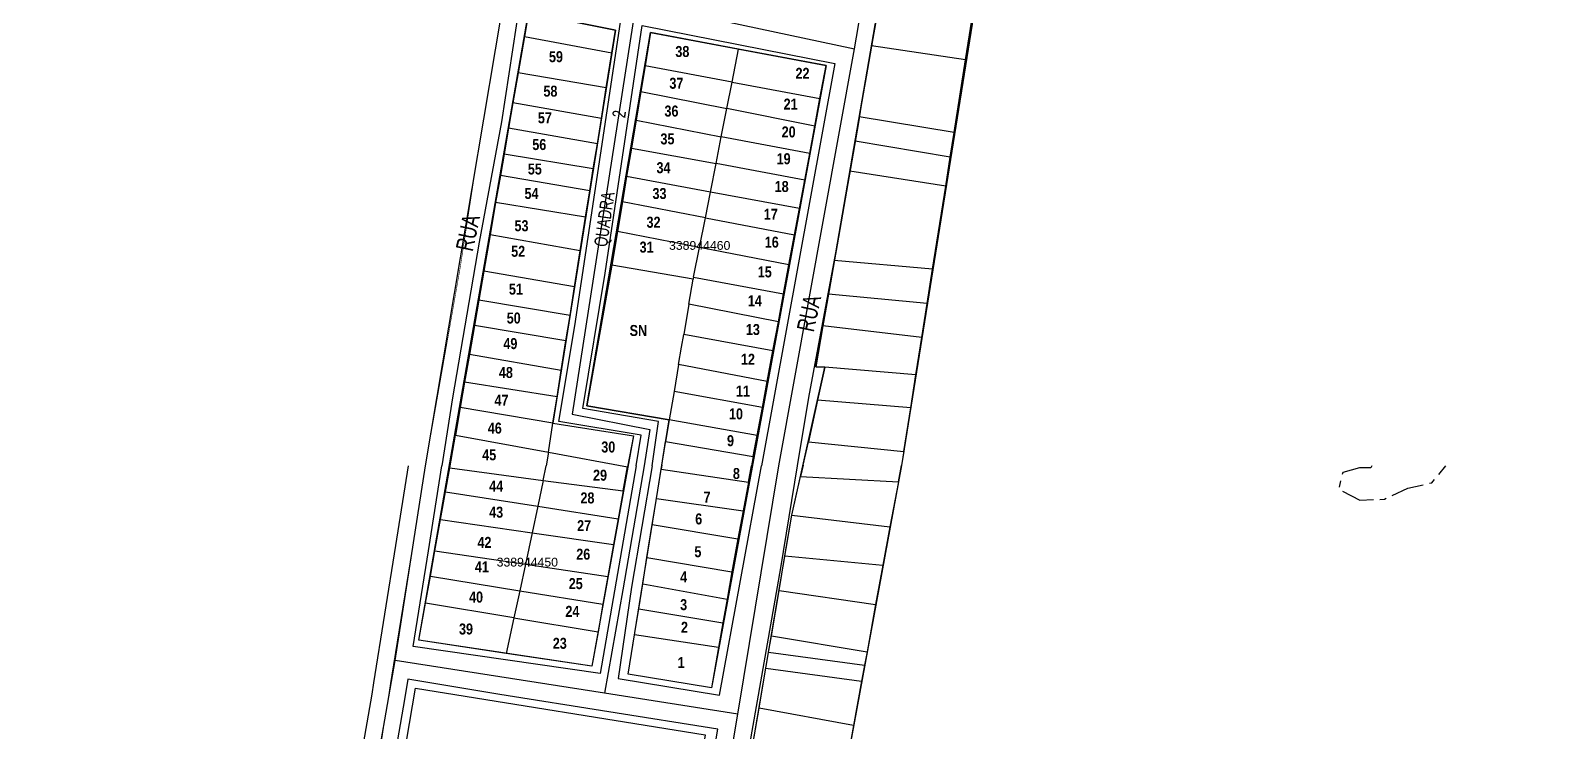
# Model space of a CAD drawing. Extents: x 211015 to 214226, y 4840231 to 4844926.
# Drawn here: x 211193.9 to 211543.4, y 4843292.3 to 4843451.9 of the extents above; entities that cross this region are included whole.
import ezdxf
from ezdxf.enums import TextEntityAlignment as Align

# ---------------------------------------------------------------- set-up
doc = ezdxf.new("R2010")
doc.units = 0
doc.header["$LTSCALE"] = 1.5
doc.header["$MEASUREMENT"] = 0
doc.linetypes.add('TRACO_13', pattern=[8, 5, -1, 1, -1])
for name, color, linetype in [('CD-MALHA-LOTES', 40, 'CONTINUOUS'), ('CD_TXT_QUADRA', 7, 'CONTINUOUS'), ('LM-LIMITE-MUNICIPAL', 7, 'CONTINUOUS'), ('OB-MINER-AREIA', 252, 'CONTINUOUS'), ('RU-QUADRAS', 6, 'CONTINUOUS'), ('SV-EIXO-RUA-N-PAV', 6, 'CONTINUOUS'), ('SV-EIXO-RUA-PAV', 20, 'CONTINUOUS'), ('SV-RUA-PAVIM', 7, 'CONTINUOUS'), ('SV-RUA-PAVIM-S-GUIA-C-GUIA', 7, 'CONTINUOUS'), ('SV-TXT-RUA-PAV-S-GUIA-C-GUIA', 7, 'CONTINUOUS'), ('Th_NmrPort', 7, 'CONTINUOUS')]:
    doc.layers.add(name, color=color, linetype=linetype)
doc.styles.add('ARIAL', font='ARIAL.TTF')
doc.styles.get("Standard").update_dxf_attribs({"font": 'swisscbo.ttf'})
doc.linetypes.add('Limite', pattern='A,20,-3,[130,ltypeshp.shx,S=6.35,R=0,X=0,Y=0],-3,20', length=46)

msp = doc.modelspace()

# ---------------------------------------------------------------- linework, layer by layer
at = {"layer": 'CD-MALHA-LOTES'}
for p, q in [((211387.87, 4843462.05), (211385.5, 4843448.44)), ((211406.93, 4843445.26), (211408.96, 4843458.12)), ((211306.39, 4843450.55), (211304.96, 4843442.26)), ((211306.39, 4843450.55), (211326.31, 4843446.86)), ((211385.5, 4843448.44), (211382.69, 4843432.25)), ((211406.93, 4843445.26), (211385.5, 4843448.44)), ((211325.04, 4843438.9), (211326.31, 4843446.86)), ((211353.71, 4843440.17), (211355.19, 4843447.71)), ((211404.32, 4843428.73), (211406.93, 4843445.26)), ((211304.96, 4843442.26), (211303.77, 4843435.43)), ((211325.04, 4843438.9), (211304.96, 4843442.26)), ((211333.88, 4843443.87), (211332.91, 4843438.08)), ((211353.71, 4843440.17), (211333.88, 4843443.87)), ((211323.92, 4843431.91), (211325.04, 4843438.9)), ((211332.91, 4843438.08), (211331.82, 4843431.5)), ((211332.91, 4843438.08), (211352.52, 4843434.14)), ((211352.52, 4843434.14), (211353.71, 4843440.17)), ((211353.71, 4843440.17), (211373.73, 4843436.42)), ((211303.77, 4843435.43), (211302.77, 4843429.67)), ((211323.92, 4843431.91), (211303.77, 4843435.43)), ((211372.56, 4843430.12), (211373.73, 4843436.42)), ((211323.01, 4843426.16), (211323.92, 4843431.91)), ((211331.82, 4843431.5), (211330.76, 4843425.16)), ((211331.82, 4843431.5), (211351.25, 4843427.72)), ((211351.25, 4843427.72), (211352.52, 4843434.14)), ((211372.56, 4843430.12), (211352.52, 4843434.14)), ((211382.69, 4843432.25), (211381.73, 4843426.76)), ((211404.32, 4843428.73), (211382.69, 4843432.25)), ((211302.77, 4843429.67), (211301.75, 4843423.75)), ((211323.01, 4843426.16), (211302.77, 4843429.67)), ((211350.06, 4843421.68), (211351.25, 4843427.72)), ((211371.4, 4843423.89), (211351.25, 4843427.72)), ((211371.4, 4843423.89), (211372.56, 4843430.12)), ((211403.42, 4843423.05), (211404.32, 4843428.73)), ((211322.09, 4843420.4), (211323.01, 4843426.16)), ((211330.76, 4843425.16), (211329.69, 4843418.7)), ((211330.76, 4843425.16), (211350.06, 4843421.68)), ((211370.27, 4843417.84), (211371.4, 4843423.89)), ((211381.73, 4843426.76), (211380.54, 4843419.91)), ((211403.42, 4843423.05), (211381.73, 4843426.76)), ((211301.75, 4843423.75), (211300.91, 4843418.91)), ((211322.09, 4843420.4), (211301.75, 4843423.75)), ((211321.3, 4843415.43), (211322.09, 4843420.4)), ((211348.77, 4843415.14), (211350.06, 4843421.68)), ((211370.27, 4843417.84), (211350.06, 4843421.68)), ((211402.39, 4843416.47), (211403.42, 4843423.05)), ((211300.91, 4843418.91), (211299.84, 4843412.73)), ((211321.3, 4843415.43), (211300.91, 4843418.91)), ((211329.69, 4843418.7), (211328.72, 4843412.91)), ((211348.77, 4843415.14), (211329.69, 4843418.7)), ((211369.06, 4843411.36), (211370.27, 4843417.84)), ((211380.54, 4843419.91), (211377, 4843399.56)), ((211402.39, 4843416.47), (211380.54, 4843419.91)), ((211320.34, 4843409.39), (211321.3, 4843415.43)), ((211347.62, 4843409.29), (211348.77, 4843415.14)), ((211369.06, 4843411.36), (211348.77, 4843415.14)), ((211399.41, 4843397.6), (211402.39, 4843416.47)), ((211299.84, 4843412.73), (211298.58, 4843405.42)), ((211320.34, 4843409.39), (211299.84, 4843412.73)), ((211328.72, 4843412.91), (211327.6, 4843406.15)), ((211347.62, 4843409.29), (211328.72, 4843412.91)), ((211367.95, 4843405.4), (211369.06, 4843411.36)), ((211319.12, 4843401.74), (211320.34, 4843409.39)), ((211346.28, 4843402.53), (211347.62, 4843409.29)), ((211347.62, 4843409.29), (211367.95, 4843405.4)), ((211298.58, 4843405.42), (211297.14, 4843397.12)), ((211319.12, 4843401.74), (211298.58, 4843405.42)), ((211327.6, 4843406.15), (211326.32, 4843398.48)), ((211346.28, 4843402.53), (211327.6, 4843406.15)), ((211366.68, 4843398.57), (211367.95, 4843405.4)), ((211317.81, 4843393.53), (211319.12, 4843401.74)), ((211344.95, 4843395.77), (211346.28, 4843402.53)), ((211366.68, 4843398.57), (211346.28, 4843402.53)), ((211377, 4843399.56), (211375.66, 4843391.85)), ((211399.41, 4843397.6), (211377, 4843399.56)), ((211297.14, 4843397.12), (211296, 4843390.54)), ((211317.81, 4843393.53), (211297.14, 4843397.12)), ((211326.32, 4843398.48), (211320.65, 4843366.45)), ((211344.86, 4843395.31), (211326.32, 4843398.48)), ((211365.45, 4843391.98), (211366.68, 4843398.57)), ((211398.18, 4843389.78), (211399.41, 4843397.6)), ((211316.78, 4843387.04), (211317.81, 4843393.53)), ((211343.88, 4843389.57), (211344.86, 4843395.31)), ((211344.95, 4843395.77), (211344.86, 4843395.31)), ((211344.95, 4843395.77), (211365.45, 4843391.98)), ((211296, 4843390.54), (211294.99, 4843384.71)), ((211316.78, 4843387.04), (211296, 4843390.54)), ((211343.88, 4843389.57), (211342.71, 4843382.73)), ((211364.26, 4843385.59), (211343.88, 4843389.57)), ((211364.26, 4843385.59), (211365.45, 4843391.98)), ((211375.66, 4843391.85), (211374.41, 4843384.66)), ((211398.18, 4843389.78), (211375.66, 4843391.85)), ((211396.95, 4843381.98), (211398.18, 4843389.78)), ((211315.85, 4843381.22), (211316.78, 4843387.04)), ((211363.03, 4843378.96), (211364.26, 4843385.59)), ((211294.99, 4843384.71), (211293.85, 4843378.15)), ((211315.85, 4843381.22), (211294.99, 4843384.71)), ((211342.2, 4843379.77), (211342.71, 4843382.73)), ((211363.03, 4843378.96), (211342.71, 4843382.73)), ((211374.41, 4843384.66), (211372.79, 4843375.35)), ((211396.95, 4843381.98), (211374.41, 4843384.66)), ((211395.6, 4843373.48), (211396.95, 4843381.98)), ((211314.78, 4843374.5), (211315.85, 4843381.22)), ((211341.52, 4843375.83), (211342.2, 4843379.77)), ((211361.73, 4843371.97), (211363.03, 4843378.96)), ((211293.85, 4843378.15), (211292.76, 4843371.83)), ((211314.78, 4843374.5), (211293.85, 4843378.15)), ((211341.52, 4843375.83), (211340.48, 4843369.72)), ((211361.73, 4843371.97), (211341.52, 4843375.83)), ((211372.79, 4843375.35), (211374.84, 4843375.22)), ((211374.84, 4843375.22), (211373.2, 4843367.73)), ((211395.6, 4843373.48), (211374.84, 4843375.22)), ((211292.76, 4843371.83), (211291.76, 4843366.08)), ((211313.83, 4843368.52), (211292.76, 4843371.83)), ((211313.83, 4843368.52), (211314.78, 4843374.5)), ((211360.63, 4843366.08), (211361.73, 4843371.97)), ((211394.43, 4843366.02), (211395.6, 4843373.48)), ((211312.87, 4843362.48), (211313.83, 4843368.52)), ((211340.48, 4843369.72), (211339.37, 4843363.25)), ((211360.63, 4843366.08), (211340.48, 4843369.72)), ((211291.76, 4843366.08), (211290.67, 4843359.74)), ((211312.87, 4843362.48), (211291.76, 4843366.08)), ((211320.65, 4843366.45), (211339.37, 4843363.25)), ((211359.43, 4843359.67), (211360.63, 4843366.08)), ((211373.2, 4843367.73), (211371.11, 4843358.23)), ((211394.43, 4843366.02), (211373.2, 4843367.73)), ((211392.85, 4843356.04), (211394.43, 4843366.02)), ((211311.9, 4843355.86), (211312.87, 4843362.48)), ((211312.87, 4843362.48), (211331.24, 4843359.61)), ((211339.37, 4843363.25), (211338.56, 4843358.3)), ((211359.43, 4843359.67), (211339.37, 4843363.25)), ((211289.38, 4843352.32), (211290.67, 4843359.74)), ((211290.67, 4843359.74), (211311.9, 4843355.86)), ((211331.24, 4843359.61), (211329.89, 4843352.56)), ((211337.69, 4843352.93), (211338.56, 4843358.3)), ((211338.56, 4843358.3), (211358.54, 4843354.88)), ((211358.54, 4843354.88), (211359.43, 4843359.67)), ((211369.94, 4843352.9), (211371.11, 4843358.23)), ((211371.11, 4843358.23), (211392.85, 4843356.04)), ((211311.9, 4843355.86), (211311.33, 4843352.74)), ((211311.9, 4843355.86), (211329.89, 4843352.56)), ((211358.54, 4843354.88), (211358.15, 4843352.77)), ((211392.85, 4843356.04), (211392.35, 4843352.85)), ((211288.4, 4843346.86), (211289.38, 4843352.32)), ((211289.38, 4843352.32), (211310.7, 4843349.47)), ((211310.7, 4843349.47), (211311.33, 4843352.74)), ((211328.88, 4843347.05), (211329.89, 4843352.56)), ((211336.46, 4843345.33), (211337.53, 4843352)), ((211337.69, 4843352.93), (211337.53, 4843352)), ((211337.53, 4843352), (211357.43, 4843349.03)), ((211357.43, 4843349.03), (211358.15, 4843352.77)), ((211369.94, 4843352.9), (211369.31, 4843350.33)), ((211391.63, 4843349.13), (211392.35, 4843352.85)), ((211310.7, 4843349.47), (211309.44, 4843343.57)), ((211310.7, 4843349.47), (211328.88, 4843347.05)), ((211328.88, 4843347.05), (211327.75, 4843340.71)), ((211357.43, 4843349.03), (211356.24, 4843342.49)), ((211367.34, 4843341.54), (211369.31, 4843350.33)), ((211369.31, 4843350.33), (211391.63, 4843349.13)), ((211391.63, 4843349.13), (211389.66, 4843338.92)), ((211287.27, 4843340.53), (211288.4, 4843346.86)), ((211288.4, 4843346.86), (211309.44, 4843343.57)), ((211309.44, 4843343.57), (211308.14, 4843337.51)), ((211309.44, 4843343.57), (211327.75, 4843340.71)), ((211335.5, 4843339.39), (211336.46, 4843345.33)), ((211336.46, 4843345.33), (211356.24, 4843342.49)), ((211285.99, 4843333.41), (211287.27, 4843340.53)), ((211287.27, 4843340.53), (211308.14, 4843337.51)), ((211327.75, 4843340.71), (211326.7, 4843334.82)), ((211356.24, 4843342.49), (211355.01, 4843336.14)), ((211365.76, 4843332.25), (211367.34, 4843341.54)), ((211367.34, 4843341.54), (211389.66, 4843338.92)), ((211308.14, 4843337.51), (211306.61, 4843330.35)), ((211308.14, 4843337.51), (211326.7, 4843334.82)), ((211334.3, 4843331.93), (211335.5, 4843339.39)), ((211335.5, 4843339.39), (211355.01, 4843336.14)), ((211389.66, 4843338.92), (211388.06, 4843330.13)), ((211284.96, 4843327.64), (211285.99, 4843333.41)), ((211285.99, 4843333.41), (211306.61, 4843330.35)), ((211326.7, 4843334.82), (211325.41, 4843327.57)), ((211355.01, 4843336.14), (211353.64, 4843328.66)), ((211306.61, 4843330.35), (211305.33, 4843324.33)), ((211306.61, 4843330.35), (211325.41, 4843327.57)), ((211333.34, 4843325.93), (211334.3, 4843331.93)), ((211334.3, 4843331.93), (211353.64, 4843328.66)), ((211364.42, 4843324.37), (211365.76, 4843332.25)), ((211365.76, 4843332.25), (211388.06, 4843330.13)), ((211388.06, 4843330.13), (211386.43, 4843321.19)), ((211283.87, 4843321.52), (211284.96, 4843327.64)), ((211284.96, 4843327.64), (211305.33, 4843324.33)), ((211325.41, 4843327.57), (211324.28, 4843321.25)), ((211353.64, 4843328.66), (211352.56, 4843322.44)), ((211305.33, 4843324.33), (211304.01, 4843318.15)), ((211305.33, 4843324.33), (211324.28, 4843321.25)), ((211332.43, 4843320.24), (211333.34, 4843325.93)), ((211333.34, 4843325.93), (211352.56, 4843322.44)), ((211362.67, 4843314.08), (211364.42, 4843324.37)), ((211364.42, 4843324.37), (211386.43, 4843321.19)), ((211282.35, 4843313.05), (211283.87, 4843321.52)), ((211304.01, 4843318.15), (211283.87, 4843321.52)), ((211324.28, 4843321.25), (211323.16, 4843314.95)), ((211331.47, 4843314.29), (211332.43, 4843320.24)), ((211332.43, 4843320.24), (211351.61, 4843317)), ((211352.56, 4843322.44), (211351.61, 4843317)), ((211386.43, 4843321.19), (211384.46, 4843310.41)), ((211304.01, 4843318.15), (211302.27, 4843310.06)), ((211304.01, 4843318.15), (211323.16, 4843314.95)), ((211351.61, 4843317), (211350.63, 4843311.37)), ((211302.27, 4843310.06), (211282.35, 4843313.05)), ((211323.16, 4843314.95), (211321.77, 4843307.13)), ((211330.02, 4843305.29), (211331.47, 4843314.29)), ((211350.63, 4843311.37), (211331.47, 4843314.29)), ((211362.03, 4843310.31), (211362.67, 4843314.08)), ((211362.67, 4843314.08), (211384.46, 4843310.41)), ((211321.77, 4843307.13), (211302.27, 4843310.06)), ((211350.63, 4843311.37), (211349.03, 4843302.21)), ((211361.41, 4843306.7), (211362.03, 4843310.31)), ((211362.03, 4843310.31), (211383.9, 4843307.38)), ((211384.46, 4843310.41), (211383.9, 4843307.38)), ((211349.03, 4843302.21), (211330.02, 4843305.29)), ((211359.85, 4843297.54), (211361.41, 4843306.7)), ((211361.41, 4843306.7), (211383.23, 4843303.69)), ((211383.9, 4843307.38), (211383.23, 4843303.69)), ((211383.23, 4843303.69), (211381.39, 4843293.6)), ((211358.74, 4843291.01), (211359.85, 4843297.54)), ((211381.39, 4843293.6), (211359.85, 4843297.54)), ((211381.39, 4843293.6), (211380.32, 4843287.71))]:
    msp.add_line(p, q, dxfattribs=at)
at = {"layer": 'CD-MALHA-LOTES', "flags": 128}
for points in [[(211326.31, 4843446.86), (211327.13, 4843452.04), (211307.33, 4843455.98), (211306.39, 4843450.55)], [(211355.19, 4843447.71), (211335.15, 4843451.51), (211333.88, 4843443.87)], [(211373.73, 4843436.42), (211375.13, 4843443.94), (211355.19, 4843447.71)]]:
    msp.add_lwpolyline(points, dxfattribs=at)
at = {"layer": 'CD-MALHA-LOTES'}
msp.add_lwpolyline([(211281.61, 4843302.14), (211347.6, 4843291.5), (211342.73, 4843262.12), (211276.73, 4843273.54)], close=True, dxfattribs=at)
at = {"layer": 'LM-LIMITE-MUNICIPAL', "linetype": 'Limite', "ltscale": 0.1, "const_width": 0.13, "flags": 128}
msp.add_lwpolyline([(213872.68, 4844773.15), (213783.77, 4844716.62), (213768.78, 4844706.62), (213678.42, 4844650.78), (213640.66, 4844627.24), (213550.93, 4844570.58), (213789.28, 4844724.16), (213872.68, 4844773.15), (213897.79, 4844788.74), (213909.45, 4844796.44), (213910.67, 4844797.25), (213926.03, 4844806.82), (213939.62, 4844815.03), (213973.1, 4844836.35), (213992.85, 4844848.99), (214025.65, 4844870.14), (214036.54, 4844864.16), (214038.07, 4844843.78), (214045.12, 4844775.96), (214050.18, 4844738.18), (214052.78, 4844703.46), (214056.92, 4844671.89), (214060.29, 4844651.73), (214064.28, 4844607.59), (214069.49, 4844560.93), (214074.74, 4844504.51), (214079.24, 4844468.9), (214089.48, 4844410.61), (213980.82, 4844359.35), (213962.33, 4844280.47), (213954.39, 4844179.27), (213960.34, 4844064.66), (213990.11, 4843943.12), (214030.77, 4843862.29), (214034.4, 4843855.07), (214060.17, 4843778.98), (214067.5, 4843757.68), (214080.81, 4843741.03), (214100.12, 4843712.4), (214108.11, 4843681.78), (214106.11, 4843648.49), (214100.79, 4843626.52), (214086.81, 4843612.53), (214057.51, 4843597.89), (214068.83, 4843559.6), (214136.93, 4843352.64), (214165.47, 4843265.91), (214171.03, 4843249.02), (214189.41, 4843184.36), (214198.86, 4843146.36), (214219.84, 4843056.85), (214225.8, 4842991.97), (214219.24, 4842907.18), (214207.29, 4842820.85), (214188.9, 4842717.18), (214170.61, 4842661.59), (214144.16, 4842622.81), (214109.71, 4842590.93), (214054.26, 4842552.19), (213998, 4842512.88), (213962.8, 4842483.64), (213987.62, 4842421.17), (214002.94, 4842384.36), (213990.14, 4842385.07), (213957.93, 4842386.85), (213941.08, 4842380.69), (213929.17, 4842371.03), (213926.7, 4842356.65), (213930.81, 4842341.45), (213934.92, 4842330.35), (213936.97, 4842315.97), (213949.71, 4842306.52), (213961.22, 4842295.84), (213966.56, 4842280.63), (213967.79, 4842260.5), (213964.91, 4842243.24), (213957.11, 4842233.18), (213948.89, 4842226.6), (213937.8, 4842220.85), (213927.93, 4842219.21), (213922.18, 4842215.1), (213910.25, 4842200.83), (213882.12, 4842162.59), (213867.74, 4842149.56), (213855, 4842133.95), (213844.73, 4842123.67), (213830.76, 4842115.46), (213816.79, 4842112.58), (213808.16, 4842115.05), (213803.23, 4842121.21), (213802.41, 4842130.66), (213804.87, 4842146.68), (213807.75, 4842157.37), (213801.23, 4842163.5), (213794.8, 4842172.7), (213786.17, 4842180.63), (213773.44, 4842180.63), (213765.3, 4842177.52), (213756.2, 4842171.99), (213747.06, 4842164.65), (213737.49, 4842160.65), (213721.9, 4842151.53), (213714.07, 4842145.45), (213701.53, 4842132.3), (213689.21, 4842120.8), (213682.63, 4842119.57), (213668.01, 4842119.12), (213663.32, 4842119.03), (213656.84, 4842119.03), (213639.08, 4842119.57), (213623.87, 4842128.19), (213604.97, 4842140.93), (213587.31, 4842142.16), (213571.28, 4842139.7), (213553.61, 4842129.43), (213537.59, 4842117.51), (213522.8, 4842094.09), (213520.33, 4842080.12), (213522.8, 4842062.86), (213530.6, 4842049.3), (213545.19, 4842030.61), (213552.17, 4842008.01), (213553.32, 4841996.79), (213550.69, 4841978.74), (213544.83, 4841958.31), (213542.16, 4841949.08), (213536.15, 4841928.71), (213523.82, 4841898.09), (213514.78, 4841884.12), (213502.87, 4841877.96), (213484.47, 4841877.35), (213467.12, 4841877.14), (213437.95, 4841877.96), (213400.97, 4841866.87), (213371.18, 4841844.47), (213359.51, 4841835.86), (213350.22, 4841828.04), (213332.96, 4841805.85), (213318.58, 4841779.55), (213299.68, 4841755.72), (213286.69, 4841729.85), (213275.03, 4841703.54), (213264.1, 4841676.67), (213258.32, 4841662.63), (213255.84, 4841656.51), (213246.27, 4841632.66), (213238.43, 4841606.85), (213232.16, 4841581.22), (213226.34, 4841566.66), (213222.09, 4841556.58), (213216.02, 4841550.03), (213209.34, 4841537.64), (213206.91, 4841528.18), (213207.89, 4841517.74), (213205.21, 4841508.51), (213206.19, 4841498.19), (213205.21, 4841481.2), (213205.7, 4841468.7), (213206.01, 4841452.54), (213206.36, 4841433.25), (213207.16, 4841425.97), (213209.58, 4841417.47), (213210.07, 4841410.19), (213209.58, 4841401.93), (213208.86, 4841389.31), (213207.4, 4841380.2), (213204, 4841370.01), (213202.79, 4841357.38), (213201.57, 4841348.03), (213198.17, 4841339.54), (213194.78, 4841332.98), (213193.08, 4841326.91), (213192.35, 4841319.39), (213187.25, 4841308.95), (213184.12, 4841299.77), (213177.52, 4841278.68), (213174.14, 4841267.68), (213168.8, 4841251.05), (213162.97, 4841236.48), (213153.66, 4841217.12), (213149.62, 4841208.8), (213141.36, 4841193.14), (213129.95, 4841175.18), (213119.08, 4841154.55), (213108.71, 4841138.64), (213095.12, 4841117.03), (213089.29, 4841105.86), (213086.13, 4841096.88), (213081.52, 4841087.17), (213071.81, 4841070.9), (213058.44, 4841049.07), (213051.61, 4841036.46), (213046.88, 4841026.48), (213042.42, 4841016.51), (213037.69, 4841008.36), (213029.55, 4840997.34), (213021.15, 4840987.36), (213016.16, 4840980), (213011.69, 4840968.45), (213004.6, 4840952.43), (213002.11, 4840934.18), (213001.06, 4840918.16), (212997.12, 4840902.67), (212991.61, 4840889.41), (212987.67, 4840882.58), (212985.83, 4840877.33), (212985.04, 4840866.3), (212983.73, 4840853.43), (212980.58, 4840836.89), (212977.43, 4840821), (212973.75, 4840800), (212970.6, 4840782.93), (212969.02, 4840765.47), (212970.07, 4840755.22), (212969.29, 4840747.61), (212967.18, 4840739.21), (212964.3, 4840728.18), (212965.35, 4840711.63), (212965.61, 4840694.56), (212966.92, 4840676.84), (212964.56, 4840659.77), (212964.3, 4840647.43), (212965.35, 4840635.35), (212966.92, 4840622.22), (212967.45, 4840608.17), (212967.71, 4840597.93), (212969.81, 4840588.48), (212972.17, 4840578.5), (212971.91, 4840566.68), (212971.91, 4840550.79), (212971.91, 4840538.98), (212969.81, 4840528.74), (212968.24, 4840523.48), (212967.18, 4840517.97), (212969.29, 4840511.41), (212973.49, 4840505.1), (212975.33, 4840498.01), (212974.27, 4840486.33), (212971.65, 4840463.74), (212968.24, 4840447.2), (212963.77, 4840426.46), (212960.62, 4840409.91), (212954.06, 4840386.41), (212947.75, 4840370.66), (212939.09, 4840359.36), (212928.06, 4840345.71), (212915.19, 4840332.97), (212901.27, 4840321.94), (212883.94, 4840310.39), (212870.55, 4840305.66), (212848.89, 4840298.05), (212832.87, 4840294.63), (212813.17, 4840290.96), (212794, 4840285.18), (212782.19, 4840282.29), (212765.38, 4840277.83), (212751.2, 4840274.68), (212730.51, 4840271.94), (212713.06, 4840271.33), (212693.86, 4840271.33), (212673.76, 4840270.58), (212658.5, 4840268.61), (212639.46, 4840265.89), (212619.93, 4840263.97), (212602.1, 4840259.13), (212611.64, 4840295.76), (212617.28, 4840324.62), (212618.54, 4840358.5), (212617.91, 4840387.37), (212612.27, 4840416.86), (212603.48, 4840450.74), (212592.19, 4840483.99), (212575.87, 4840509.72), (212565.84, 4840531.05), (212554.54, 4840560.85), (212545.13, 4840592.85), (212534.46, 4840612.93), (212508.74, 4840640.53), (212476.74, 4840665.63), (212445.37, 4840686.34), (212404.27, 4840707.36), (212365.37, 4840719.9), (212335.26, 4840725.55), (212300.75, 4840733.08), (212246.16, 4840751.9), (212193.46, 4840771.98), (212160.52, 4840786.73), (212131.03, 4840794.25), (212110.32, 4840804.29), (212089.62, 4840819.35), (212070.17, 4840843.19), (212060.02, 4840859.63), (212042.47, 4840867.67), (212030.23, 4840871.95), (212010.34, 4840875.01), (212000, 4840873.48), (211978.51, 4840871.65), (211965.96, 4840873.18), (211952.81, 4840878.68), (211941.48, 4840882.66), (211925.26, 4840884.5), (211908.43, 4840887.56), (211892.21, 4840887.86), (211876.37, 4840891.81), (211867.15, 4841049.12), (211808.44, 4842070.68), (211592.18, 4841845.95), (211512.53, 4841765.05), (211014.67, 4842083.08), (211017.43, 4842085.61), (211024.1, 4842088.83), (211069.33, 4842113.19), (211104.82, 4842131.62), (211135.24, 4842148.21), (211150.45, 4842156.05), (211169.8, 4842167.57), (211206.67, 4842186.93), (211233.02, 4842200.96), (211263.46, 4842216.96), (211275.85, 4842223.9), (211298.14, 4842237.77), (211306.07, 4842241.98), (211324.64, 4842252.38), (211343.22, 4842261.05), (211367.74, 4842271.7), (211376.91, 4842273.93), (211389.05, 4842273.68), (211472.52, 4842270.96), (211402.62, 4842338.16), (211347.98, 4842408.87), (211275.49, 4842449.07), (211270.51, 4842464.01), (211267.58, 4842476.49), (211265.16, 4842486.85), (211260.02, 4842507.6), (211235.66, 4842647.4), (211230.69, 4842665.05), (211227.62, 4842681.59), (211222, 4842708.61), (211219.44, 4842725.49), (211218.59, 4842731.12), (211213.13, 4842746.55), (211207.16, 4842765.47), (211200.17, 4842795.23), (211199.32, 4842810.91), (211200.17, 4842822.51), (211203.75, 4842839.47), (211204.95, 4842850.72), (211206.14, 4842873.06), (211207.85, 4842907.07), (211210.57, 4842937.17), (211217.22, 4842975.78), (211220.46, 4842998.63), (211224.56, 4843015.17), (211228.31, 4843029.4), (211230.01, 4843039.98), (211231.2, 4843062.14), (211233.76, 4843077.06), (211236.95, 4843092.57), (211238.37, 4843098.71), (211241.43, 4843106.13), (211244.38, 4843112.85), (211247.47, 4843129.85), (211252.01, 4843159.49), (211254.84, 4843177.81), (211264.97, 4843242.45), (211269.34, 4843259.94), (211275.9, 4843303.67), (211283.85, 4843352.78), (211291.79, 4843398.13), (211295.05, 4843419.1), (211302.47, 4843463.4), (211306.7, 4843487.83), (211313.22, 4843526.97), (211321.61, 4843579.86), (211325.34, 4843603.16), (211327.44, 4843614.43), (211334.45, 4843650.36), (211344.82, 4843694.7), (211354.03, 4843729.82), (211360.94, 4843758.9), (211370.16, 4843783.66), (211377.9, 4843803.12), (211382.61, 4843801.65), (211386.88, 4843800.18), (211393.94, 4843797.97), (211402.85, 4843794.1), (211412.21, 4843788.35), (211419.81, 4843781.89), (211429.32, 4843771.66), (211437.83, 4843759.18), (211451.97, 4843740.86), (211467.32, 4843721.23), (211481.34, 4843705.89), (211495.32, 4843690.65), (211510.95, 4843673.83), (211533.24, 4843648.08), (211550.58, 4843631.27), (211561.06, 4843621.16), (211571.63, 4843610.55), (211586.78, 4843595.21), (211592.25, 4843589.71), (211600.2, 4843581.96), (211614.02, 4843568.16), (211624.6, 4843556.52), (211648.91, 4843533), (211667.92, 4843518.19), (211682.05, 4843506.78), (211689.97, 4843498.8), (211699.25, 4843488.52), (211707.56, 4843478.71), (211713.61, 4843472.41), (211717.76, 4843468.98), (211722.08, 4843464.93), (211726.53, 4843459.16), (211729.99, 4843453.11), (211731.82, 4843446.64), (211735.31, 4843438.82), (211740.27, 4843429.16), (211748.95, 4843416.95), (211754.25, 4843410.96), (211760.19, 4843406.13), (211770.48, 4843398.87), (211780.24, 4843392.62), (211789.65, 4843389.19), (211799.31, 4843386.9), (211813.92, 4843383.73), (211824.96, 4843382.12), (211834.67, 4843380.23), (211846.41, 4843377.16), (211859.33, 4843373.64), (211879.88, 4843366.96), (211900.91, 4843357.2), (211911.26, 4843354.52), (211918.04, 4843352.76), (211921.55, 4843349.55), (211925.5, 4843346.83), (211938.81, 4843342.4), (211948.67, 4843339.93), (211958.04, 4843339.19), (211962.48, 4843338.21), (211965.68, 4843336.97), (211974.81, 4843332.54), (211982.7, 4843328.1), (211991.24, 4843322.32), (211997.73, 4843318.73), (212005.59, 4843316.09), (212014.75, 4843315.03), (212022.88, 4843315.28), (212039.65, 4843314.54), (212055.06, 4843313.55), (212070.1, 4843311.58), (212080.45, 4843309.61), (212090.81, 4843307.63), (212103.87, 4843303.69), (212116.94, 4843300.73), (212132.84, 4843296.54), (212146.89, 4843291.36), (212161.93, 4843287.91), (212171.55, 4843285.45), (212185.85, 4843282.73), (212197.68, 4843279.53), (212205.94, 4843275.71), (212212.6, 4843270.53), (212217.28, 4843266.09), (212220.49, 4843260.42), (212222.95, 4843253.76), (212225.67, 4843245.38), (212227.15, 4843237.25), (212227.64, 4843229.73), (212229.36, 4843221.34), (212231.58, 4843214.19), (212233.8, 4843208.77), (212236.51, 4843202.85), (212237.5, 4843196.69), (212238.98, 4843188.8), (212240.46, 4843179.92), (212242.43, 4843171.29), (212244.4, 4843165.13), (212247.12, 4843157.98), (212251.55, 4843149.84), (212255.01, 4843144.67), (212257.47, 4843138.63), (212257.47, 4843132.71), (212256.48, 4843128.03), (212255.01, 4843121.62), (212253.03, 4843115.94), (212253.03, 4843108.79), (212253.28, 4843101.64), (212255.01, 4843096.22), (212256.73, 4843092.28), (212257.72, 4843086.85), (212259.44, 4843080.94), (212262.4, 4843073.66), (212263.88, 4843065.77), (212264.37, 4843057.64), (212265.36, 4843050.49), (212266.1, 4843043.83), (212265.36, 4843036.68), (212263.88, 4843027.19), (212260.68, 4843016.83), (212257.96, 4843007.22), (212255.74, 4842999.08), (212253.77, 4842990.95), (212251.8, 4842982.07), (212249.58, 4842972.7), (212248.1, 4842962.59), (212244.4, 4842952.24), (212242.18, 4842945.46), (212240.21, 4842938.8), (212240.95, 4842929.68), (212243.17, 4842924.25), (212245.64, 4842919.08), (212250.07, 4842912.42), (212253.77, 4842904.53), (212258.21, 4842895.9), (212263.39, 4842887.77), (212269.06, 4842881.23), (212275.96, 4842874.08), (212281.63, 4842867.92), (212288.54, 4842862), (212294.7, 4842856.82), (212299.63, 4842851.65), (212302.84, 4842847.46), (212307.03, 4842841.29), (212310.97, 4842836.85), (212316.89, 4842831.68), (212322.81, 4842827.73), (212328.97, 4842824.28), (212337.84, 4842820.83), (212349.43, 4842816.88), (212360.16, 4842814.54), (212369.28, 4842813.06), (212376.43, 4842811.34), (212380.37, 4842808.38), (212385.55, 4842803.2), (212389.25, 4842797.04), (212392.07, 4842792.73), (212394.43, 4842787.86), (212399.83, 4842786.2), (212408.93, 4842784.95), (212463.95, 4842777.34), (212499, 4842773.63), (212560.69, 4842763.85), (212635.18, 4842754.75), (212669.23, 4842750.71), (212691.14, 4842854.53), (212746.16, 4842847.2), (212746.13, 4843352.72), (212746.03, 4843792.89), (212751.5, 4843792.72), (212864.81, 4843792.71), (212866.55, 4843827.63), (212867.45, 4843847.99), (212868.35, 4843863.44), (212868.78, 4843885.56), (212869.43, 4843925.83), (212870.62, 4843964.75), (212871.07, 4843994.61), (212871.41, 4844008.42), (212872.55, 4844023.1), (212873.75, 4844043.13), (212875.31, 4844066.03), (212876.53, 4844086.02), (212878.05, 4844103.72), (212880.92, 4844120.42), (212885.73, 4844137.57), (212887.99, 4844142.08), (212893.83, 4844150.53), (212901.41, 4844159.08), (212911.66, 4844166.79), (212933.97, 4844181.28), (212973.8, 4844207.53), (213008.76, 4844229.77), (213550.93, 4844570.58), (213533.83, 4844559.86), (213514.41, 4844547.7), (213446.22, 4844504.61), (213361.12, 4844450.91), (213319.44, 4844424.31), (213284.28, 4844402.98), (213259.14, 4844386.82), (213232.5, 4844369.52), (213182.74, 4844337.72), (213165.17, 4844326.97), (213150.74, 4844316.81), (213125.52, 4844300.62), (213087.21, 4844276.54), (213068.41, 4844265.01), (213049.21, 4844253.8), (213023.49, 4844238.93)], close=True, dxfattribs=at)
at = {"layer": 'OB-MINER-AREIA', "linetype": 'TRACO_13', "flags": 128}
msp.add_lwpolyline([(211499.5, 4843352.78), (211499.25, 4843352.35), (211496.71, 4843352.31), (211492.88, 4843351.28), (211491.9, 4843347.44), (211496.77, 4843344.98), (211502.36, 4843345.17), (211507.69, 4843347.72), (211513.18, 4843348.91), (211516.32, 4843352.78)], dxfattribs=at)
at = {"layer": 'RU-QUADRAS', "color": 6, "linetype": 'Continuous'}
msp.add_lwpolyline([(211352.96, 4843257.08), (211367.34, 4843341.54), (211374.84, 4843375.22), (211372.79, 4843375.35, 0.006064), (211409.85, 4843598.18), (211431.09, 4843594.73), (211392.35, 4843352.85), (211380.22, 4843287.2), (211403.18, 4843283.12), (211398.49, 4843249.97)], format="xyb", close=True, dxfattribs=at)
for points in [[(211282.35, 4843313.05), (211307.33, 4843455.98), (211327.13, 4843452.04), (211312.87, 4843362.48), (211331.24, 4843359.61), (211321.77, 4843307.13)], [(211320.65, 4843366.45), (211335.15, 4843451.51), (211375.13, 4843443.94), (211349.03, 4843302.21), (211330.02, 4843305.29), (211339.37, 4843363.25)], [(211276.73, 4843273.54), (211281.61, 4843302.14), (211347.6, 4843291.5), (211342.73, 4843262.12)]]:
    msp.add_lwpolyline(points, close=True, dxfattribs=at)
at = {"layer": 'SV-EIXO-RUA-N-PAV', "flags": 128}
for points in [[(211322.68, 4843099.52), (211331.14, 4843151), (211346.77, 4843249.18), (211347.54, 4843253.1), (211347.84, 4843254.72), (211349.17, 4843261.61), (211355.03, 4843296.23), (211364.34, 4843352.78)], [(211333.68, 4843352.78), (211328.83, 4843324.53), (211324.61, 4843301.01)], [(211355.03, 4843296.23), (211324.61, 4843301.01), (211276.94, 4843308.46)]]:
    msp.add_lwpolyline(points, dxfattribs=at)
at = {"layer": 'SV-EIXO-RUA-PAV', "flags": 128}
for points in [[(211283.85, 4843352.78), (211302.47, 4843463.4), (211327.44, 4843614.43)], [(211364.34, 4843352.78), (211381.59, 4843447.77), (211407.98, 4843601.72), (211359.6, 4843609.35), (211327.44, 4843614.43)], [(211302.47, 4843463.4), (211331.73, 4843457.42), (211352.01, 4843454.09), (211381.59, 4843447.77)], [(211331.73, 4843457.42), (211317.26, 4843364.53), (211334.95, 4843361.04), (211333.68, 4843352.78)], [(211244.38, 4843112.85), (211249.18, 4843142.18), (211264.01, 4843231.55), (211269.95, 4843268.36), (211276.94, 4843308.46), (211283.85, 4843352.78)]]:
    msp.add_lwpolyline(points, dxfattribs=at)
at = {"layer": 'SV-RUA-PAVIM', "linetype": 'Continuous', "flags": 128}
msp.add_lwpolyline([(211238.82, 4843110.26), (211239.98, 4843116.21), (211245.11, 4843142.52), (211259.76, 4843232.21), (211265.62, 4843266.02), (211271.68, 4843300.77), (211272.09, 4843303.34), (211277.1, 4843334.62), (211279.97, 4843352.79)], dxfattribs=at)
at = {"layer": 'SV-RUA-PAVIM-S-GUIA-C-GUIA', "flags": 128}
for points in [[(211332.31, 4843617.59), (211386.22, 4843609.29), (211411.44, 4843605.36), (211406.31, 4843571.3), (211398.88, 4843527.03), (211388.49, 4843466.54), (211377.29, 4843401.33), (211371.12, 4843368.33), (211368.56, 4843352.78)], [(211331.89, 4843352.78), (211332.98, 4843359.76), (211314.23, 4843362.9), (211317.88, 4843384.67), (211328.29, 4843453.84), (211305.36, 4843458.47), (211301.14, 4843431.12), (211296.11, 4843403.76), (211290.03, 4843368.25), (211287.58, 4843352.79)], [(211335.48, 4843352.78), (211336.93, 4843362.9), (211319.7, 4843365.81), (211324.76, 4843396.64), (211333.22, 4843453.11), (211377.13, 4843444.41), (211360.42, 4843352.78)], [(211331.89, 4843352.78), (211323.62, 4843305.44), (211281.03, 4843311.61), (211284.53, 4843333.44), (211287.58, 4843352.79)], [(211335.48, 4843352.78), (211330.83, 4843325.15), (211327.78, 4843304.3), (211350.88, 4843300.52), (211360.42, 4843352.78)], [(211368.56, 4843352.78), (211364.74, 4843329.52), (211353.9, 4843267.66), (211352.54, 4843256.49), (211383.62, 4843251.47), (211428.85, 4843244.16), (211417.16, 4843166.81), (211405.98, 4843087.53)]]:
    msp.add_lwpolyline(points, dxfattribs=at)
msp.add_lwpolyline([(211346.13, 4843267.7), (211350.45, 4843292.8), (211300.78, 4843300.71), (211279.83, 4843304.18), (211279.1, 4843299.53), (211274.3, 4843271.97), (211298.28, 4843267.93), (211344.83, 4843260.1)], close=True, dxfattribs=at)

# ---------------------------------------------------------------- texts
at = {"layer": 'CD_TXT_QUADRA', "color": 7, "linetype": 'Continuous', "style": 'ARIAL'}
msp.add_text('338944460', height=2, dxfattribs=at).set_placement((211346.33, 4843402.98), align=Align.MIDDLE)
msp.add_text('338944450', height=2, dxfattribs=at).set_placement((211300.06, 4843329.84))
at = {"layer": 'SV-TXT-RUA-PAV-S-GUIA-C-GUIA', "style": 'ARIAL', "width": 0.7}
for s, height, rotation, p in [('QUADRA                     2', 3, 82, (211325.21, 4843402.52)), ('RUA', 4, 78, (211294.61, 4843401.42)), ('RUA', 4, 78, (211372.32, 4843383.07))]:
    msp.add_text(s, height=height, rotation=rotation, dxfattribs=at).set_placement(p)
at = {"layer": 'Th_NmrPort', "color": 1}
for s, p in [('38', (211340.79, 4843447.16)), ('59', (211311.99, 4843445.97)), ('22', (211368.17, 4843442.18)), ('58', (211310.72, 4843438.12)), ('37', (211339.43, 4843439.92)), ('36', (211338.3, 4843433.59)), ('21', (211365.46, 4843435.17)), ('57', (211309.46, 4843432.04)), ('35', (211337.39, 4843427.25)), ('20', (211365.01, 4843428.84)), ('56', (211308.19, 4843425.96)), ('19', (211363.87, 4843422.73)), ('55', (211307.17, 4843420.39)), ('34', (211336.49, 4843420.69)), ('18', (211363.42, 4843416.4)), ('54', (211306.41, 4843414.81)), ('33', (211335.58, 4843414.81)), ('17', (211360.93, 4843410.07)), ('53', (211304.13, 4843407.47)), ('32', (211334.22, 4843408.26)), ('52', (211303.37, 4843401.64)), ('31', (211332.64, 4843402.6)), ('16', (211361.16, 4843403.73)), ('15', (211359.57, 4843396.95)), ('51', (211302.86, 4843393.03)), ('14', (211357.31, 4843390.39)), ('50', (211302.36, 4843386.45)), ('SN', (211330.37, 4843383.61)), ('13', (211356.86, 4843383.83)), ('49', (211301.6, 4843380.62)), ('48', (211300.58, 4843374.04)), ('12', (211355.73, 4843377.05)), ('47', (211299.57, 4843367.71)), ('11', (211354.59, 4843369.81)), ('10', (211353.01, 4843364.61)), ('46', (211298.05, 4843361.37)), ('30', (211323.91, 4843357.07)), ('9', (211352.56, 4843358.5)), ('45', (211296.78, 4843355.29)), ('29', (211322.03, 4843350.64)), ('8', (211353.9, 4843351.03)), ('44', (211298.36, 4843348.15)), ('43', (211298.36, 4843342.22)), ('28', (211319.16, 4843345.47)), ('7', (211347.22, 4843345.67)), ('27', (211318.4, 4843339.15)), ('6', (211345.31, 4843340.69)), ('42', (211295.69, 4843335.33)), ('26', (211318.21, 4843332.65)), ('5', (211345.12, 4843333.22)), ('41', (211295.11, 4843329.77)), ('25', (211316.49, 4843325.95)), ('4', (211341.88, 4843327.47)), ('40', (211293.78, 4843322.88)), ('24', (211315.73, 4843319.63)), ('3', (211341.88, 4843321.16)), ('39', (211291.49, 4843315.61)), ('2', (211342.07, 4843315.99)), ('23', (211312.86, 4843312.35)), ('1', (211341.3, 4843307.95))]:
    msp.add_text(s, height=2.5, dxfattribs=at).set_placement(p, align=Align.MIDDLE_LEFT)

doc.saveas('drawing.dxf')
